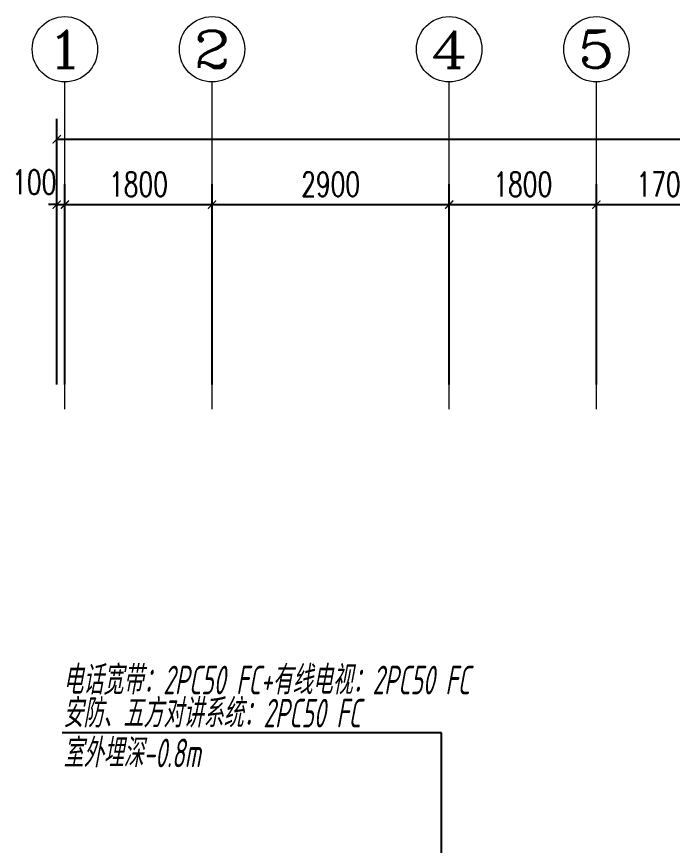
# Model space of a CAD drawing. Extents: x 3753737 to 4713801, y -857380 to 24339.
# Drawn here: x 4468658 to 4476679, y -729171 to -719034 of the extents above; entities that cross this region are included whole.
import ezdxf
from ezdxf.enums import TextEntityAlignment as Align

# ---------------------------------------------------------------- set-up
doc = ezdxf.new("R2010")
doc.units = 0
doc.header["$LTSCALE"] = 1000
doc.header["$MEASUREMENT"] = 0
doc.layers.get('0').update_dxf_attribs({"linetype": 'CONTINUOUS'})
doc.layers.get('Defpoints').update_dxf_attribs({"linetype": 'CONTINUOUS'})
doc.layers.add('!!电气', color=1, linetype='CONTINUOUS')
doc.layers.add('DIM-照明', color=7, linetype='CONTINUOUS')
doc.layers.add('AXIS', color=114, linetype='CONTINUOUS', lineweight=20)
doc.layers.add('AXIS_TEXT', color=7, linetype='CONTINUOUS', lineweight=20)
doc.styles.add('_TCH_AXIS', font='COMPLEX', dxfattribs={"bigfont": 'GBCBIG'})
doc.styles.add('_TCH_DIM_T3', font='SIMPLEX.shx', dxfattribs={"width": 0.705882, "bigfont": 'GBCBIG.shx'})
doc.styles.add('COMPLEX', font='COMPLEX')
doc.styles.add('HZTXT', font='gbeitc.shx', dxfattribs={"width": 0.8, "height": 400, "bigfont": 'hztxt.shx'})
doc.dimstyles.new('_TCH_ARCH&&100', dxfattribs={"dimtxt": 297.5, "dimasz": 100, "dimexe": 250, "dimexo": 300, "dimgap": 100, "dimtad": 1, "dimdec": 0, "dimzin": 0, "dimdsep": 46, "dimtxsty": '_TCH_DIM_T3', "dimblk": 'ARCHTICK', "dimcen": 0.09, "dimclrt": 7, "dimazin": 2, "dimtfac": 1, "dimtdec": 0, "dimtix": 1, "dimtmove": 2, "dimatfit": 3, "dimfxl": 1, "dimtolj": 1, "dimtzin": 0, "dimarcsym": 0})

# ---------------------------------------------------------------- blocks, each defined once
blk = doc.blocks.new('_ArchTick')
at = {"color": 0, "linetype": 'ByBlock', "const_width": 0.15}
blk.add_lwpolyline([(-0.5, -0.5), (0.5, 0.5)], dxfattribs=at)
blk = doc.blocks.new('*D607')
at = {"layer": 'AXIS', "color": 0, "lineweight": -2, "transparency": 16777216}
for p, q in [((-100, 17800), (-100, 21050)), ((50100, 17800), (50100, 21050)), ((-100, 20800), (50100, 20800))]:
    blk.add_line(p, q, dxfattribs=at)
at = {"layer": 'Defpoints', "color": 0, "transparency": 16777216}
for p in [(50100, 20800), (-100, 17500), (50100, 17500)]:
    blk.add_point(p, dxfattribs=at)
at = {"layer": 'AXIS', "color": 0, "lineweight": -2, "transparency": 16777216, "xscale": 100, "yscale": 100, "zscale": 100, "rotation": 180}
blk.add_blockref('_ArchTick', (-100, 20800), dxfattribs=at)
at = {"layer": 'AXIS', "color": 0, "lineweight": -2, "transparency": 16777216, "xscale": 100, "yscale": 100, "zscale": 100}
blk.add_blockref('_ArchTick', (50100, 20800), dxfattribs=at)
at = {"layer": 'AXIS', "color": 7, "transparency": 16777216, "insert": (25000, 21049), "char_height": 297.5, "attachment_point": 5, "style": '_TCH_DIM_T3'}
blk.add_mtext('\\A1;50200', dxfattribs=at)
blk = doc.blocks.new('*D608')
at = {"layer": 'AXIS', "color": 0, "lineweight": -2, "transparency": 16777216}
for p, q in [((-100, 17800), (-100, 20250)), ((0, 17800), (0, 20250)), ((-100, 20000), (-200, 20000)), ((-100, 20000), (0, 20000)), ((0, 20000), (100, 20000))]:
    blk.add_line(p, q, dxfattribs=at)
at = {"layer": 'Defpoints', "color": 0, "transparency": 16777216}
for p in [(0, 20000), (-100, 17500), (0, 17500)]:
    blk.add_point(p, dxfattribs=at)
at = {"layer": 'AXIS', "color": 0, "lineweight": -2, "transparency": 16777216, "xscale": 100, "yscale": 100, "zscale": 100}
blk.add_blockref('_ArchTick', (-100, 20000), dxfattribs=at)
at = {"layer": 'AXIS', "color": 0, "lineweight": -2, "transparency": 16777216, "xscale": 100, "yscale": 100, "zscale": 100, "rotation": 180}
blk.add_blockref('_ArchTick', (0, 20000), dxfattribs=at)
at = {"layer": 'AXIS', "color": 7, "transparency": 16777216, "insert": (-375, 20275), "char_height": 297.5, "attachment_point": 5, "style": '_TCH_DIM_T3'}
blk.add_mtext('\\A1;100', dxfattribs=at)
blk = doc.blocks.new('*D609')
at = {"layer": 'AXIS', "color": 0, "lineweight": -2, "transparency": 16777216}
for p, q in [((0, 17800), (0, 20250)), ((1800, 17800), (1800, 20250)), ((0, 20000), (1800, 20000))]:
    blk.add_line(p, q, dxfattribs=at)
at = {"layer": 'Defpoints', "color": 0, "transparency": 16777216}
for p in [(1800, 20000), (0, 17500), (1800, 17500)]:
    blk.add_point(p, dxfattribs=at)
at = {"layer": 'AXIS', "color": 0, "lineweight": -2, "transparency": 16777216, "xscale": 100, "yscale": 100, "zscale": 100, "rotation": 180}
blk.add_blockref('_ArchTick', (0, 20000), dxfattribs=at)
at = {"layer": 'AXIS', "color": 0, "lineweight": -2, "transparency": 16777216, "xscale": 100, "yscale": 100, "zscale": 100}
blk.add_blockref('_ArchTick', (1800, 20000), dxfattribs=at)
at = {"layer": 'AXIS', "color": 7, "transparency": 16777216, "insert": (900, 20249), "char_height": 297.5, "attachment_point": 5, "style": '_TCH_DIM_T3'}
blk.add_mtext('\\A1;1800', dxfattribs=at)
blk = doc.blocks.new('*D610')
at = {"layer": 'AXIS', "color": 0, "lineweight": -2, "transparency": 16777216}
for p, q in [((1800, 17800), (1800, 20250)), ((4700, 17800), (4700, 20250)), ((1800, 20000), (4700, 20000))]:
    blk.add_line(p, q, dxfattribs=at)
at = {"layer": 'Defpoints', "color": 0, "transparency": 16777216}
for p in [(4700, 20000), (1800, 17500), (4700, 17500)]:
    blk.add_point(p, dxfattribs=at)
at = {"layer": 'AXIS', "color": 0, "lineweight": -2, "transparency": 16777216, "xscale": 100, "yscale": 100, "zscale": 100, "rotation": 180}
blk.add_blockref('_ArchTick', (1800, 20000), dxfattribs=at)
at = {"layer": 'AXIS', "color": 0, "lineweight": -2, "transparency": 16777216, "xscale": 100, "yscale": 100, "zscale": 100}
blk.add_blockref('_ArchTick', (4700, 20000), dxfattribs=at)
at = {"layer": 'AXIS', "color": 7, "transparency": 16777216, "insert": (3250, 20249), "char_height": 297.5, "attachment_point": 5, "style": '_TCH_DIM_T3'}
blk.add_mtext('\\A1;2900', dxfattribs=at)
blk = doc.blocks.new('*D611')
at = {"layer": 'AXIS', "color": 0, "lineweight": -2, "transparency": 16777216}
for p, q in [((4700, 17800), (4700, 20250)), ((6500, 17800), (6500, 20250)), ((4700, 20000), (6500, 20000))]:
    blk.add_line(p, q, dxfattribs=at)
at = {"layer": 'Defpoints', "color": 0, "transparency": 16777216}
for p in [(6500, 20000), (4700, 17500), (6500, 17500)]:
    blk.add_point(p, dxfattribs=at)
at = {"layer": 'AXIS', "color": 0, "lineweight": -2, "transparency": 16777216, "xscale": 100, "yscale": 100, "zscale": 100, "rotation": 180}
blk.add_blockref('_ArchTick', (4700, 20000), dxfattribs=at)
at = {"layer": 'AXIS', "color": 0, "lineweight": -2, "transparency": 16777216, "xscale": 100, "yscale": 100, "zscale": 100}
blk.add_blockref('_ArchTick', (6500, 20000), dxfattribs=at)
at = {"layer": 'AXIS', "color": 7, "transparency": 16777216, "insert": (5600, 20249), "char_height": 297.5, "attachment_point": 5, "style": '_TCH_DIM_T3'}
blk.add_mtext('\\A1;1800', dxfattribs=at)
blk = doc.blocks.new('*D612')
at = {"layer": 'AXIS', "color": 0, "lineweight": -2, "transparency": 16777216}
for p, q in [((6500, 17800), (6500, 20250)), ((8200, 17800), (8200, 20250)), ((6500, 20000), (8200, 20000))]:
    blk.add_line(p, q, dxfattribs=at)
at = {"layer": 'Defpoints', "color": 0, "transparency": 16777216}
for p in [(8200, 20000), (6500, 17500), (8200, 17500)]:
    blk.add_point(p, dxfattribs=at)
at = {"layer": 'AXIS', "color": 0, "lineweight": -2, "transparency": 16777216, "xscale": 100, "yscale": 100, "zscale": 100, "rotation": 180}
blk.add_blockref('_ArchTick', (6500, 20000), dxfattribs=at)
at = {"layer": 'AXIS', "color": 0, "lineweight": -2, "transparency": 16777216, "xscale": 100, "yscale": 100, "zscale": 100}
blk.add_blockref('_ArchTick', (8200, 20000), dxfattribs=at)
at = {"layer": 'AXIS', "color": 7, "transparency": 16777216, "insert": (7350, 20249), "char_height": 297.5, "attachment_point": 5, "style": '_TCH_DIM_T3'}
blk.add_mtext('\\A1;1700', dxfattribs=at)
blk = doc.blocks.new('_AXISO')
blk.add_circle((0, 0), 0.5)
at = {"layer": 'AXIS_TEXT', "style": 'COMPLEX', "width": 1.041667}
blk.add_attdef('A', text='', height=0.56, dxfattribs=at).set_placement((-0.25, -0.28), (0.25, -0.28), align=Align.FIT)
blk = doc.blocks.new('A$C5F341E43')
at = {"layer": 'AXIS'}
for p, q in [((0, 17500), (0, 21500)), ((1800, 17500), (1800, 21500)), ((4700, 17500), (4700, 21500)), ((6500, 17500), (6500, 21500))]:
    blk.add_line(p, q, dxfattribs=at)
ref = blk.add_blockref('_AXISO', (0, 21900), dxfattribs=dict(at, xscale=800, yscale=800, zscale=800))
ref.add_attrib('A', '1', dxfattribs={"layer": 'AXIS_TEXT', "height": 452.5, "style": '_TCH_AXIS', "width": 2.333333}).set_placement((-226.3, 21673.7), (226.3, 21673.7), align=Align.FIT)
ref = blk.add_blockref('_AXISO', (1800, 21900), dxfattribs=dict(at, xscale=800, yscale=800, zscale=800))
ref.add_attrib('A', '2', dxfattribs={"layer": 'AXIS_TEXT', "height": 452.5, "style": '_TCH_AXIS', "width": 1.5}).set_placement((1573.7, 21673.7), (2026.3, 21673.7), align=Align.FIT)
ref = blk.add_blockref('_AXISO', (4700, 21900), dxfattribs=dict(at, xscale=800, yscale=800, zscale=800))
ref.add_attrib('A', '4', dxfattribs={"layer": 'AXIS_TEXT', "height": 452.5, "style": '_TCH_AXIS', "width": 1.3125}).set_placement((4473.7, 21673.7), (4926.3, 21673.7), align=Align.FIT)
ref = blk.add_blockref('_AXISO', (6500, 21900), dxfattribs=dict(at, xscale=800, yscale=800, zscale=800))
ref.add_attrib('A', '5', dxfattribs={"layer": 'AXIS_TEXT', "height": 452.5, "style": '_TCH_AXIS', "width": 1.5}).set_placement((6273.7, 21673.7), (6726.3, 21673.7), align=Align.FIT)
for p1, p2, distance, text, picture, middle in [((-100, 17500), (50100, 17500), 3300, '50200', '*D607', (25000, 21048.7)), ((0, 17500), (1800, 17500), 2500, '1800', '*D609', (900, 20248.7)), ((1800, 17500), (4700, 17500), 2500, '2900', '*D610', (3250, 20248.7)), ((4700, 17500), (6500, 17500), 2500, '1800', '*D611', (5600, 20248.7)), ((6500, 17500), (8200, 17500), 2500, '1700', '*D612', (7350, 20248.7))]:
    dim = blk.add_aligned_dim(p1=p1, p2=p2, distance=distance, text=text, dimstyle='_TCH_ARCH&&100', dxfattribs=at)
    dim.commit()
    dim.dimension.update_dxf_attribs({"geometry": picture, "text_midpoint": middle})
dim = blk.add_linear_dim(base=(0, 20000), p1=(-100, 17500), p2=(0, 17500), angle=0, text='100', dimstyle='_TCH_ARCH&&100', dxfattribs=at)
dim.commit()
dim.dimension.update_dxf_attribs({"geometry": '*D608', "text_midpoint": (-375, 20275), "dimtype": 129})

msp = doc.modelspace()

# ---------------------------------------------------------------- linework, layer by layer
at = {"layer": '!!电气'}
for p, q in [((4473856.2, -727792.5), (4469213.6, -727792.5)), ((4473856.2, -729730.6), (4473856.2, -727792.5))]:
    msp.add_line(p, q, dxfattribs=at)

# ---------------------------------------------------------------- block references
msp.add_blockref('A$C5F341E43', (4469248.6, -741333.8), dxfattribs=at)

# ---------------------------------------------------------------- texts
at = {"layer": 'DIM-照明', "color": 7, "style": 'HZTXT', "width": 0.7}
for s, p in [('电话宽带：2PC50 FC+有线电视：2PC50 FC', (4469225.1, -727323.4, 1500)), ('安防、五方对讲系统：2PC50 FC', (4469225.1, -727728.5, 1500)), ('室外埋深-0.8m', (4469228.8, -728215.3, 1500))]:
    msp.add_text(s, height=350, dxfattribs=at).set_placement(p)

doc.saveas('drawing.dxf')
